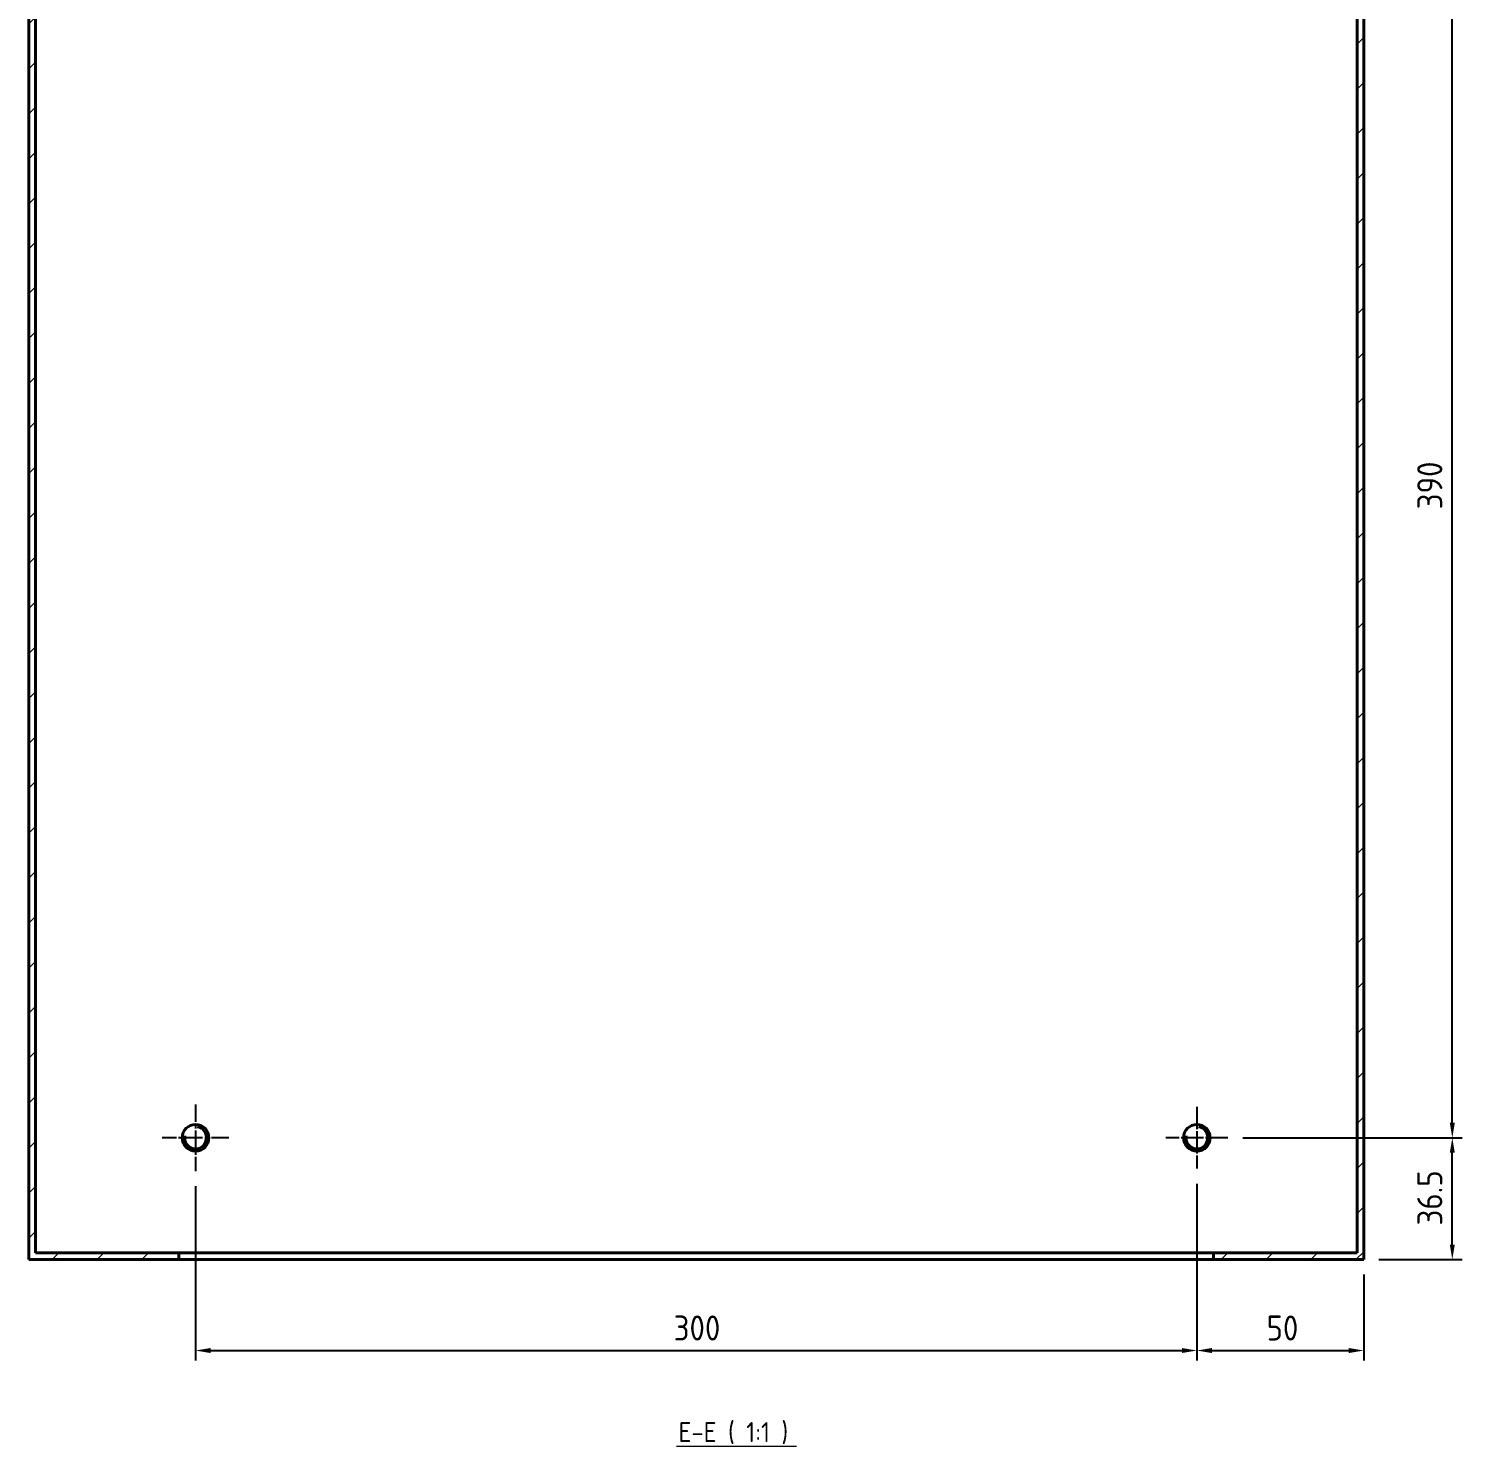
# Model space of a CAD drawing. Header units: millimetres. Extents: x 0 to 2523, y 0 to 1782.
# Drawn here: x 1406.2 to 1835.7, y 495.1 to 919.8 of the extents above; entities that cross this region are included whole.
import ezdxf

# ---------------------------------------------------------------- set-up
doc = ezdxf.new("R2010")
doc.units = ezdxf.units.MM
doc.header["$LTSCALE"] = 3
doc.linetypes.add('CHAIN', pattern=[0.3543, 0.2362, -0.0295, 0.0591, -0.0295])
for name, color, linetype, lineweight in [('가시적인 것(ISO)', 3, 'Continuous', 40), ('가시적인 좁은 것(ISO)', 3, 'Continuous', 35), ('기호(ISO)', 5, 'Continuous', 25), ('중심 표식(ISO)', 1, 'Continuous', 25), ('치수(ISO)', 2, 'Continuous', 25), ('해치(ISO)', 7, 'Continuous', 18)]:
    doc.layers.add(name, color=color, linetype=linetype, lineweight=lineweight)
doc.styles.add('치수 텍스트_PSTEK_POSCO', font='isocp.shx')
doc.styles.add('텍스트 스타일512', font='isocp.shx')
doc.dimstyles.new('치수_PSTEK_POSCO', dxfattribs={"dimscale": 3, "dimtxt": 2.5, "dimasz": 1.5, "dimexe": 1, "dimexo": 1.5, "dimgap": 1, "dimtad": 1, "dimrnd": 1e-08, "dimdsep": 46, "dimtxsty": '치수 텍스트_PSTEK_POSCO', "dimcen": 0.09, "dimdle": 10, "dimclrd": 7, "dimclre": 7, "dimclrt": 2, "dimadec": 1, "dimazin": 2, "dimtfac": 1, "dimtmove": 0, "dimatfit": 3, "dimfxl": 0, "dimtolj": 1, "dimlwd": -1, "dimlwe": -1, "dimarcsym": 0})

# ---------------------------------------------------------------- blocks, each defined once
blk = doc.blocks.new('*D80')
at = {"layer": 'Defpoints', "color": 0, "transparency": 16777216}
for p in [(1456.16, 577.57), (1756.16, 578.31), (1756.16, 523.83)]:
    blk.add_point(p, dxfattribs=at)
at = {"layer": '치수(ISO)', "color": 7, "transparency": 16777216}
for p, q in [((1456.16, 573.07), (1456.16, 520.83)), ((1756.16, 573.81), (1756.16, 520.83)), ((1460.66, 523.83), (1751.66, 523.83))]:
    blk.add_line(p, q, dxfattribs=at)
for points in [[(1460.66, 524.58), (1460.66, 523.08), (1456.16, 523.83)], [(1751.66, 524.58), (1751.66, 523.08), (1756.16, 523.83)]]:
    blk.add_solid(points, dxfattribs=at)
at = {"layer": '치수(ISO)', "color": 2, "transparency": 16777216, "insert": (1599.41, 530.58), "char_height": 7.5, "attachment_point": 4, "style": '치수 텍스트_PSTEK_POSCO'}
blk.add_mtext('\\A1;300', dxfattribs=at)
blk = doc.blocks.new('*D81')
at = {"layer": 'Defpoints', "color": 0, "transparency": 16777216}
for p in [(1756.16, 578.31), (1806.16, 551.07), (1806.16, 523.83)]:
    blk.add_point(p, dxfattribs=at)
at = {"layer": '치수(ISO)', "color": 7, "transparency": 16777216}
for p, q in [((1756.16, 573.81), (1756.16, 520.83)), ((1806.16, 546.57), (1806.16, 520.83)), ((1760.66, 523.83), (1801.66, 523.83))]:
    blk.add_line(p, q, dxfattribs=at)
for points in [[(1760.66, 524.58), (1760.66, 523.08), (1756.16, 523.83)], [(1801.66, 524.58), (1801.66, 523.08), (1806.16, 523.83)]]:
    blk.add_solid(points, dxfattribs=at)
at = {"layer": '치수(ISO)', "color": 2, "transparency": 16777216, "insert": (1777.04, 530.58), "char_height": 7.5, "attachment_point": 4, "style": '치수 텍스트_PSTEK_POSCO'}
blk.add_mtext('\\A1;50', dxfattribs=at)
blk = doc.blocks.new('*D82')
at = {"layer": 'Defpoints', "color": 0, "transparency": 16777216}
for p in [(1765.42, 587.57), (1832.69, 587.57), (1806.16, 551.07)]:
    blk.add_point(p, dxfattribs=at)
at = {"layer": '치수(ISO)', "color": 7, "transparency": 16777216}
for p, q in [((1769.92, 587.57), (1835.69, 587.57)), ((1832.69, 555.57), (1832.69, 583.07)), ((1810.66, 551.07), (1835.69, 551.07))]:
    blk.add_line(p, q, dxfattribs=at)
for points in [[(1831.94, 583.07), (1833.44, 583.07), (1832.69, 587.57)], [(1831.94, 555.57), (1833.44, 555.57), (1832.69, 551.07)]]:
    blk.add_solid(points, dxfattribs=at)
at = {"layer": '치수(ISO)', "color": 2, "transparency": 16777216, "insert": (1825.94, 561.29), "char_height": 7.5, "attachment_point": 4, "rotation": 90, "style": '치수 텍스트_PSTEK_POSCO'}
blk.add_mtext('\\A1;36.5', dxfattribs=at)
blk = doc.blocks.new('*D83')
at = {"layer": 'Defpoints', "color": 0, "transparency": 16777216}
for p in [(1766.16, 977.57), (1832.69, 977.57), (1765.42, 587.57)]:
    blk.add_point(p, dxfattribs=at)
at = {"layer": '치수(ISO)', "color": 7, "transparency": 16777216}
for p, q in [((1770.66, 977.57), (1835.69, 977.57)), ((1832.69, 592.07), (1832.69, 973.07)), ((1769.92, 587.57), (1835.69, 587.57))]:
    blk.add_line(p, q, dxfattribs=at)
for points in [[(1831.94, 973.07), (1833.44, 973.07), (1832.69, 977.57)], [(1831.94, 592.07), (1833.44, 592.07), (1832.69, 587.57)]]:
    blk.add_solid(points, dxfattribs=at)
at = {"layer": '치수(ISO)', "color": 2, "transparency": 16777216, "insert": (1825.94, 775.8), "char_height": 7.5, "attachment_point": 4, "rotation": 90, "style": '치수 텍스트_PSTEK_POSCO'}
blk.add_mtext('\\A1;390', dxfattribs=at)

msp = doc.modelspace()

# ---------------------------------------------------------------- hatches: boundary and pattern name
at = {"layer": '해치(ISO)'}
h = msp.add_hatch(dxfattribs=at)
h.set_pattern_fill('ANSI31', color=256, scale=76.2, style=0)
h.set_pattern_definition([(45, (0, 0), (-6.73519, 6.73519), [])])
h.paths.add_polyline_path([(1406.1645, 1101.0669), (1406.1645, 551.0669), (1451.1645, 551.0669), (1451.1645, 553.0669), (1408.1645, 553.0669), (1408.1645, 1099.0669), (1804.1645, 1099.0669), (1804.1645, 553.0669), (1761.1645, 553.0669), (1761.1645, 551.0669), (1806.1645, 551.0669), (1806.1645, 1101.0669)])

# ---------------------------------------------------------------- linework, layer by layer
at = {"layer": '가시적인 것(ISO)'}
for p, q in [((1406.1645, 1101.0669), (1406.1645, 551.0669)), ((1806.1645, 551.0669), (1806.1645, 1101.0669)), ((1408.1645, 553.0669), (1408.1645, 1099.0669)), ((1804.1645, 1099.0669), (1804.1645, 553.0669)), ((1406.1645, 551.0669), (1451.1645, 551.0669)), ((1451.1645, 553.0669), (1408.1645, 553.0669)), ((1451.1645, 551.0669), (1451.1645, 553.0669)), ((1451.1645, 553.0669), (1761.1645, 553.0669)), ((1761.1645, 551.0669), (1451.1645, 551.0669)), ((1804.1645, 553.0669), (1761.1645, 553.0669)), ((1761.1645, 553.0669), (1761.1645, 551.0669)), ((1761.1645, 551.0669), (1806.1645, 551.0669))]:
    msp.add_line(p, q, dxfattribs=at)
for centre in [(1456.1645, 587.5669), (1756.1645, 587.5669)]:
    msp.add_circle(centre, 4, dxfattribs=at)
at = {"layer": '가시적인 좁은 것(ISO)'}
for centre in [(1456.1645, 587.5669), (1756.1645, 587.5669)]:
    msp.add_arc(centre, 3.256, 170, 80, dxfattribs=at)
at = {"layer": '기호(ISO)', "color": 7, "lineweight": 18}
msp.add_line((1600.2376, 495.1385), (1636.2447, 495.1385), dxfattribs=at)
at = {"layer": '중심 표식(ISO)', "linetype": 'CHAIN', "ltscale": 7.407949}
for p, q in [((1456.1645, 597.5669), (1456.1645, 577.5669)), ((1466.1645, 587.5669), (1446.1645, 587.5669))]:
    msp.add_line(p, q, dxfattribs=at)
at = {"layer": '중심 표식(ISO)', "linetype": 'CHAIN', "ltscale": 6.856791}
for p, q in [((1756.1645, 596.8229), (1756.1645, 578.3109)), ((1765.4205, 587.5669), (1746.9085, 587.5669))]:
    msp.add_line(p, q, dxfattribs=at)

# ---------------------------------------------------------------- texts
at = {"layer": '기호(ISO)', "color": 7, "insert": (1600.8616, 495.802), "char_height": 6, "attachment_point": 7, "style": '텍스트 스타일512'}
msp.add_mtext('E-E ( 1:1 )', dxfattribs=at)

# ---------------------------------------------------------------- dimensions: what is measured, and where the dimension line sits
at = {"layer": '치수(ISO)', "color": 7}
for base, p1, p2, angle, picture, middle in [((1832.69, 977.5669), (1765.4205, 587.5669), (1766.1645, 977.5669), 90, '*D83', (1832.69, 782.5669)), ((1832.69, 587.5669), (1806.1645, 551.0669), (1765.4205, 587.5669), 270, '*D82', (1832.69, 569.3169)), ((1756.1645, 523.8345), (1456.1645, 577.5669), (1756.1645, 578.3109), 180, '*D80', (1606.1645, 523.8345)), ((1806.1645, 523.8345), (1756.1645, 578.3109), (1806.1645, 551.0669), 180, '*D81', (1781.1645, 523.8345))]:
    dim = msp.add_linear_dim(base=base, p1=p1, p2=p2, angle=angle, dimstyle='치수_PSTEK_POSCO', override={"dimdec": 2, "dimtp": 0, "dimtm": 0, "dimtdec": 2, "dimtofl": 0, "dimatfit": 1}, dxfattribs=at)
    dim.commit()
    dim.dimension.update_dxf_attribs({"geometry": picture, "text_midpoint": middle, "dimtype": 160})

doc.saveas('drawing.dxf')
